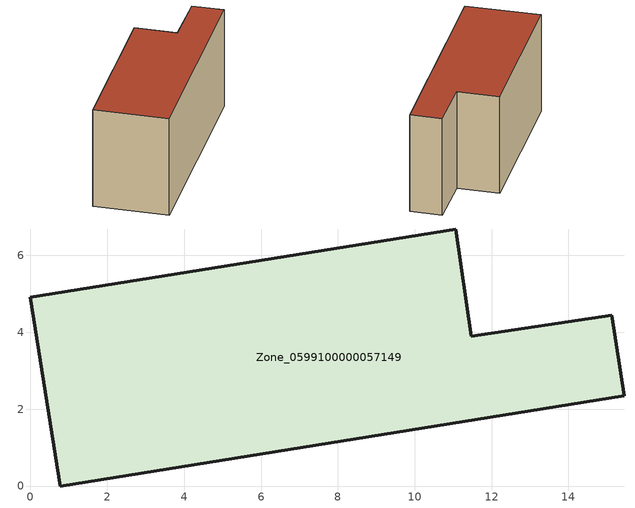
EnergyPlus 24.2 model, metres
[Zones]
Zone_0599100000057149
 floor ground (C_G): 0.78,0 0,4.91 11.07,6.69 11.47,3.9 15.12,4.45 15.45,2.35 z0
 wall outside (C_F): 11.47,3.9 11.07,6.69 0,4.91 0.78,0 15.45,2.35 15.12,4.45 11.47,3.9 z0:6.91
 roof outside (C_R): 15.45,2.35 15.12,4.45 11.47,3.9 11.07,6.69 0,4.91 0.78,0 z6.91
[BUILDING]
Pand.0599100000057149: North Axis=0; Terrain=City; Loads Convergence Tolerance Value=0.04; Temperature Convergence Tolerance Value=0.4; Solar Distribution=FullExterior; Maximum Number of Warmup Days=25; Minimum Number of Warmup Days=1
[Site:Location]
Rotterdam.The.Hague.AP_ZH_NLD Design_Conditions: Latitude=51.96; Longitude=4.45; Time Zone=1; Elevation=-4.5
[SITE:GROUNDTEMPERATURE:BUILDINGSURFACE]
18, 18, 18, 18, 18, 18, 18, 18, 18, 18, 18, 18
[MATERIAL] Thermal Absorptance=0.9; Solar Absorptance=0.7; Visible Absorptance=0.7
Name | Roughness | Thickness | Conductivity | Density | Specific Heat
G.TI.1946 | MediumSmooth | 0.15 | 1 | 540 | 1210
F.TI.1946 | Rough | 0.3 | 0.857143 | 1920 | 840
R.TI.1946 | MediumRough | 0.2 | 0.1 | 1500 | 1000
[CONSTRUCTION]
C_G: G.TI.1946
C_F: F.TI.1946
C_R: R.TI.1946
[ZONE]
Zone_0599100000057149: Type=1; Multiplier=1; Ceiling Height=Autocalculate; Volume=Autocalculate; Floor Area=autocalculate; Part of Total Floor Area=Yes
[ZONEINFILTRATION:DESIGNFLOWRATE]
Infil_Zone_0599100000057149: Zone or ZoneList or Space or SpaceList=Zone_0599100000057149; Schedule=AlwaysOn; Design Flow Rate Calculation Method=Flow/Area; Flow Rate per Floor Area=0.003; Constant Term Coefficient=1; Temperature Term Coefficient=0; Velocity Term Coefficient=0; Velocity Squared Term Coefficient=0
[HVACTEMPLATE:ZONE:IDEALLOADSAIRSYSTEM]
Zone_0599100000057149: Maximum Heating Supply Air Temperature=50; Minimum Cooling Supply Air Temperature=13; Maximum Heating Supply Air Humidity Ratio=0.0156; Minimum Cooling Supply Air Humidity Ratio=0.0077; Heating Limit=NoLimit; Cooling Limit=NoLimit; Dehumidification Control Type=ConstantSensibleHeatRatio; Cooling Sensible Heat Ratio=0.7; Dehumidification Setpoint=60; Humidification Control Type=None; Humidification Setpoint=30; Outdoor Air Method=None; Outdoor Air Flow Rate per Person=0.00944; Outdoor Air Flow Rate per Zone Floor Area=0; Outdoor Air Flow Rate per Zone=0; Demand Controlled Ventilation Type=None; Outdoor Air Economizer Type=NoEconomizer; Heat Recovery Type=None; Sensible Heat Recovery Effectiveness=0.7; Latent Heat Recovery Effectiveness=0.65
[ZONECONTROL:THERMOSTAT]
ThermostatControl_Zone_0599100000057149: Zone or ZoneList=Zone_0599100000057149; Control Type Schedule=DualSetpointControlType; Control 1=Thermostat_Zone_0599100000057149; Temperature Difference Between Cutout And Setpoint=0
[THERMOSTATSETPOINT:DUALSETPOINT]
Thermostat_Zone_0599100000057149: Heating Setpoint Temperature Schedule=HeatingSetpoint_Zone_0599100000057149; Cooling Setpoint Temperature Schedule=CoolingSetpoint_Zone_0599100000057149
[SCHEDULE:COMPACT]
HeatingSetpoint_Zone_0599100000057149: Through: 12/31, For: AllDays, Until: 24:00, 21
CoolingSetpoint_Zone_0599100000057149: Through: 12/31, For: AllDays, Until: 24:00, 24
DualSetpointControlType: Through: 12/31, For: AllDays, Until: 24:00, 4
AlwaysOn: Through: 12/31, For: AllDays, Until: 24:00, 1
